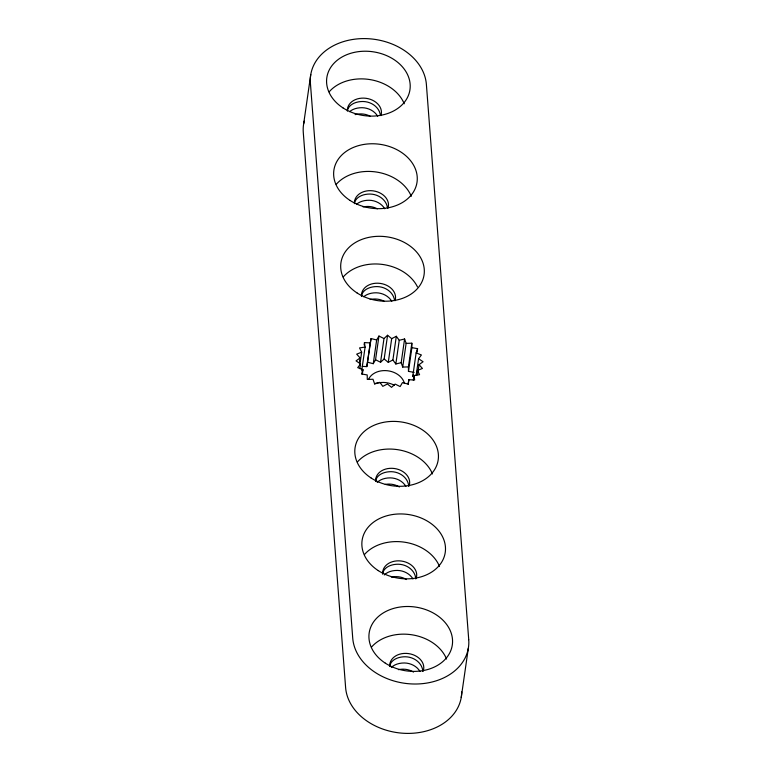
<?xml version="1.0" encoding="UTF-8"?>
<svg xmlns="http://www.w3.org/2000/svg" width="772" height="772" viewBox="0 0 772 772"><rect width="100%" height="100%" fill="white"/><g stroke="black" fill="none" stroke-linecap="round" stroke-linejoin="round"><path stroke-width="1.16" d="M303.657 123.887L310.769 74.498M359.414 362.686L360.099 357.938L356.683 354.155L361.653 352.186L359.549 347.921L365.108 347.062L364.461 342.594L370.232 342.903L371.091 338.551L376.668 339.998L378.965 336.052L383.983 338.541L387.573 335.27L391.684 338.647L388.268 362.348L384.157 358.98L387.573 335.27M359.945 364.046L361.653 352.186M359.868 368.659L360.553 363.921L356.046 360.881L360.099 357.938M364.123 344.968L364.461 342.594M361.692 370.763L365.108 347.062M362.3 374.468L362.985 369.72L357.706 367.636L360.553 363.921M362.203 366.362L366.816 366.603L370.232 342.903M366.816 366.603L371.091 338.551M367.675 362.251L373.252 363.699L376.668 339.998M373.252 363.699L375.549 359.752L378.965 336.052M375.549 359.752L380.567 362.251L383.983 338.541M396.316 336.274L399.24 340.288L404.596 338.976L401.179 362.676L395.824 363.998L392.9 359.974L396.316 336.274L391.684 338.647M395.824 363.998L399.24 340.288M406.13 343.366L411.843 343.202L408.427 366.903L402.714 367.067L406.13 343.366L404.596 338.976M414.168 372.365L408.475 371.371L411.891 347.661L411.843 343.202M408.205 384.456L408.89 379.718L414.651 380.017L414.004 375.559L419.572 374.7L417.469 370.435L422.438 368.456L419.022 364.683L423.066 361.74L418.569 358.7L421.406 354.985L416.137 352.891L417.584 348.664L411.891 347.661M416.137 352.891L412.721 376.601L413.445 374.488M417.073 352.215L417.584 348.664M413.329 380.297L414.004 375.559M416.176 375.288L418.569 358.7M416.783 375.173L417.469 370.435M417.826 372.972L419.022 364.683M461.231 697.502L468.343 648.113M408.89 379.718L408.031 384.07L402.444 382.623L400.147 386.569L395.129 384.08L391.549 387.341L387.438 383.973L382.806 386.347L379.882 382.333L374.526 383.645L372.992 379.255L367.269 379.419L367.221 374.951L361.537 373.957L362.985 369.72M380.567 362.251L384.157 358.98M388.268 362.348L392.9 359.974M401.179 362.676L402.714 367.067M408.427 366.903L408.475 371.371M461.714 691.895A58.344 44.757 8.2 0 1 405.232 733.352A58.344 44.757 8.2 0 1 345.615 687.591L303.271 132.321A58.344 44.757 8.2 0 1 304.236 121.136M368.485 379.486A18.673 14.321 8.2 0 1 387.38 370.734A18.673 14.321 8.2 0 1 404.422 383.443M374.526 384.109A18.673 14.321 8.2 0 1 394.453 385.334M343.279 276.916A42.006 32.231 8.2 0 1 382.603 264.449A42.006 32.231 8.2 0 1 417.469 286.894M336.216 184.373A42.006 32.231 8.2 0 1 376.852 172.098A42.006 32.231 8.2 0 1 411.293 196.32M329.161 91.829A42.006 32.231 8.2 0 1 369.798 79.555A42.006 32.231 8.2 0 1 404.229 103.776M357.397 462.003A42.006 32.231 8.2 0 1 398.024 449.729A42.006 32.231 8.2 0 1 432.465 473.95M364.452 554.547A42.006 32.231 8.2 0 1 405.078 542.272A42.006 32.231 8.2 0 1 439.519 566.494M371.506 647.09A42.006 32.231 8.2 0 1 412.142 634.825A42.006 32.231 8.2 0 1 446.573 659.047M382.68 573.837A17.109 13.134 8.2 0 1 401.353 561.032A17.109 13.134 8.2 0 1 416.176 578.344M375.617 481.294A17.109 13.134 8.2 0 1 394.299 468.488A17.109 13.134 8.2 0 1 409.121 485.8M354.445 203.654A17.109 13.134 8.2 0 1 373.127 190.848A17.109 13.134 8.2 0 1 387.949 208.16M361.499 296.207A17.109 13.134 8.2 0 1 380.181 283.392A17.109 13.134 8.2 0 1 395.003 300.713M347.39 111.11A17.109 13.134 8.2 0 1 366.063 98.305A17.109 13.134 8.2 0 1 380.895 115.617M389.735 666.381A17.109 13.134 8.2 0 1 408.407 653.575A17.109 13.134 8.2 0 1 423.239 670.887M394.54 300.376A16.926 14.388 10.8 0 0 377.083 286.586A16.926 11.3 6.3 0 0 361.499 296.332M363.708 296.757A16.926 11.3 6.3 0 1 376.186 292.791A16.926 14.388 10.8 0 1 391.8 301.302M384.388 301.379A16.926 14.388 10.8 0 0 375.288 299.005A16.926 11.3 6.3 0 0 370.174 299.497M422.853 671.466A16.926 14.388 10.8 0 0 405.31 656.769A16.926 11.3 6.3 0 0 389.735 666.506M391.356 667.49A16.926 11.3 6.3 0 1 404.422 662.974A16.926 14.388 10.8 0 1 420.026 671.486M413.522 672.084A16.926 14.388 10.8 0 0 403.524 669.179A16.926 11.3 6.3 0 0 398.41 669.671M415.79 578.923A16.926 14.388 10.8 0 0 398.255 564.226A16.926 11.3 6.3 0 0 382.671 573.963M384.302 574.947A16.926 11.3 6.3 0 1 397.358 570.421A16.926 14.388 10.8 0 1 412.972 578.942M406.458 579.54A16.926 14.388 10.8 0 0 396.461 576.636A16.926 11.3 6.3 0 0 391.346 577.128M408.735 486.379A16.926 14.388 10.8 0 0 391.192 471.682A16.926 11.3 6.3 0 0 375.617 481.419M377.238 482.403A16.926 11.3 6.3 0 1 390.304 477.878A16.926 14.388 10.8 0 1 405.908 486.399M399.404 486.987A16.926 14.388 10.8 0 0 389.406 484.092A16.926 11.3 6.3 0 0 385.276 484.401M380.422 115.289A16.926 14.388 10.8 0 0 362.965 101.499A16.926 11.3 6.3 0 0 347.477 110.541M349.6 111.67A16.926 11.3 6.3 0 1 362.068 107.704A16.926 14.388 10.8 0 1 377.682 116.215M370.27 116.292A16.926 14.388 10.8 0 0 361.18 113.909A16.926 11.3 6.3 0 0 355.091 114.632M387.476 207.832A16.926 14.388 10.8 0 0 370.02 194.042A16.926 11.3 6.3 0 0 354.531 203.084M356.654 204.213A16.926 11.3 6.3 0 1 369.132 200.247A16.926 14.388 10.8 0 1 384.736 208.758M377.334 208.836A16.926 14.388 10.8 0 0 368.234 206.462A16.926 11.3 6.3 0 0 363.12 206.954M468.729 639.679L426.385 84.409A58.344 44.757 8.2 0 0 364.953 38.6A58.344 44.757 8.2 0 0 310.392 82.932L352.736 638.203A58.344 44.757 8.2 0 0 414.168 684.011A58.344 44.757 8.2 0 0 468.729 639.679M357.089 292.974A42.006 32.231 8.2 0 0 423.982 275.363A42.006 32.231 8.2 0 0 366.43 237.94A42.006 32.231 8.2 0 0 357.089 292.974M350.034 200.43A42.006 32.231 8.2 0 0 416.928 182.819A42.006 32.231 8.2 0 0 359.376 145.397A42.006 32.231 8.2 0 0 350.034 200.43M342.971 107.887A42.006 32.231 8.2 0 0 409.864 90.276A42.006 32.231 8.2 0 0 352.312 52.853A42.006 32.231 8.2 0 0 342.971 107.887M371.207 478.071A42.006 32.231 8.2 0 0 438.1 460.45A42.006 32.231 8.2 0 0 380.548 423.027A42.006 32.231 8.2 0 0 371.207 478.071M378.261 570.614A42.006 32.231 8.2 0 0 445.154 552.993A42.006 32.231 8.2 0 0 387.602 515.571A42.006 32.231 8.2 0 0 378.261 570.614M385.315 663.158A42.006 32.231 8.2 0 0 452.218 645.546A42.006 32.231 8.2 0 0 394.666 608.124A42.006 32.231 8.2 0 0 385.315 663.158"/></g></svg>
